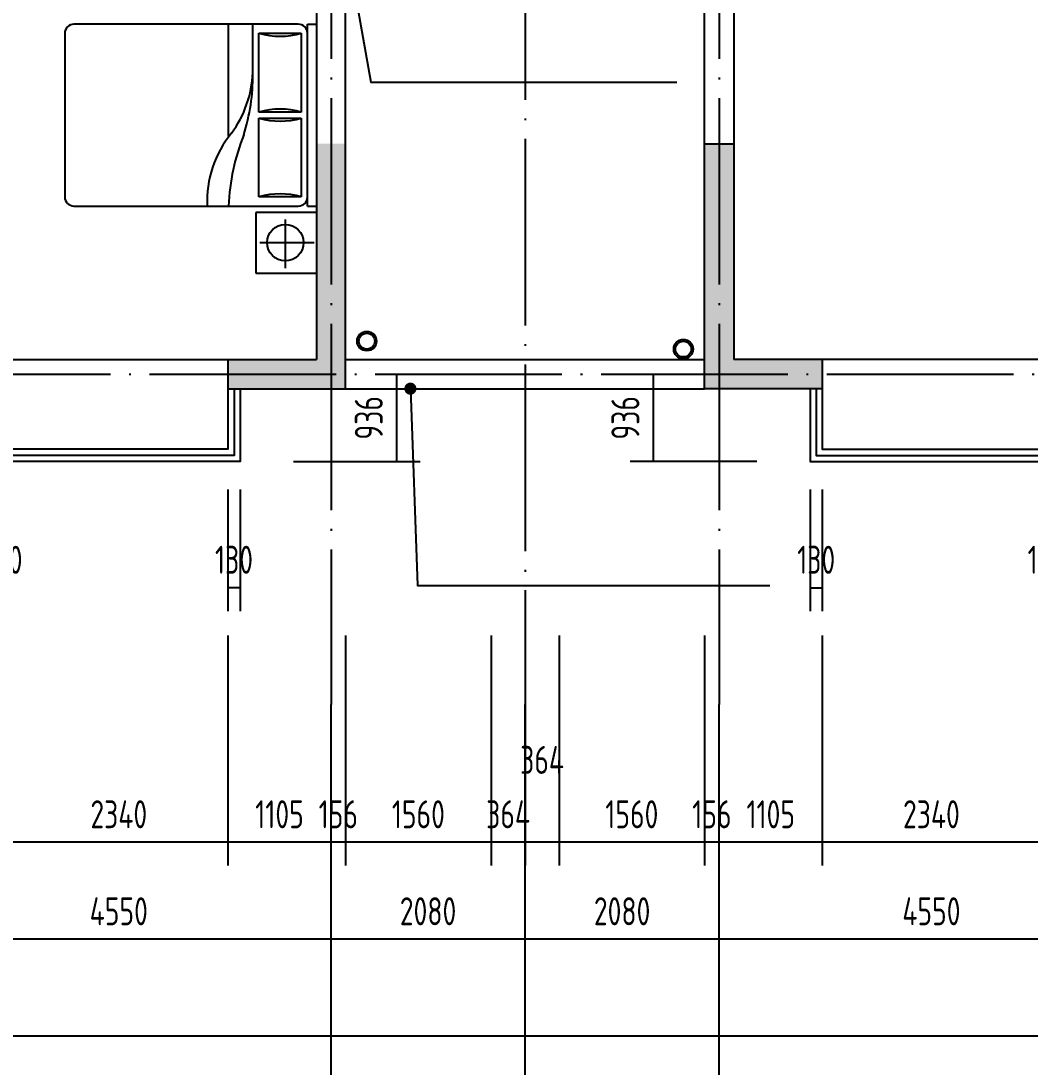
# Model space of a CAD drawing. Extents: x -726032 to 135930, y -151624 to 587044.
# Drawn here: x -597958 to -587142, y 542669 to 553887 of the extents above; entities that cross this region are included whole.
import ezdxf

# ---------------------------------------------------------------- set-up
doc = ezdxf.new("R2010")
doc.units = 0
doc.header["$LTSCALE"] = 1000
doc.header["$MEASUREMENT"] = 0
doc.linetypes.add('DOTE', pattern=[2.42, 2, -0.2, 0.02, -0.2])
doc.layers.get('DEFPOINTS').update_dxf_attribs({"color": 1, "linetype": 'CONTINUOUS'})
for name, color, linetype in [('AXIS', 245, 'CONTINUOUS'), ('COLUMN', 170, 'CONTINUOUS'), ('DOTE', 8, 'DOTE'), ('PUB_DIM', 245, 'CONTINUOUS'), ('WALL', 255, 'CONTINUOUS'), ('WINDOW', 155, 'CONTINUOUS'), ('家具', 252, 'CONTINUOUS'), ('引线', 213, 'CONTINUOUS'), ('看线', 86, 'CONTINUOUS'), ('雨水管', 20, 'CONTINUOUS')]:
    doc.layers.add(name, color=color, linetype=linetype)
doc.styles.add('DIM_FONT', font='isocp.shx', dxfattribs={"width": 0.8})
doc.dimstyles.new('AXIS', dxfattribs={"dimtxt": 300, "dimasz": 1, "dimexe": 250, "dimexo": 300, "dimgap": 150, "dimtad": 1, "dimdec": 0, "dimzin": 0, "dimdsep": 46, "dimtxsty": 'DIM_FONT', "dimcen": 0.09, "dimse1": 1, "dimse2": 1, "dimclrt": 142, "dimadec": 0, "dimazin": 0, "dimtfac": 1, "dimtdec": 0, "dimtix": 1, "dimtmove": 2, "dimatfit": 3, "dimfxl": 1, "dimtolj": 1, "dimtzin": 0, "dimarcsym": 0})
doc.dimstyles.new('DIMA', dxfattribs={"dimtxt": 300, "dimasz": 1, "dimexe": 250, "dimexo": 300, "dimgap": 150, "dimtad": 1, "dimdec": 0, "dimzin": 0, "dimdsep": 46, "dimtxsty": 'DIM_FONT', "dimcen": 0.09, "dimse1": 1, "dimclrt": 142, "dimadec": 0, "dimazin": 0, "dimtfac": 1, "dimtdec": 0, "dimtix": 1, "dimtmove": 2, "dimatfit": 3, "dimfxl": 1, "dimtolj": 1, "dimtzin": 0, "dimarcsym": 0})
doc.dimstyles.new('DIMB', dxfattribs={"dimtxt": 300, "dimasz": 1, "dimexe": 250, "dimexo": 300, "dimgap": 150, "dimtad": 1, "dimdec": 0, "dimzin": 0, "dimdsep": 46, "dimtxsty": 'DIM_FONT', "dimcen": 0.09, "dimse2": 1, "dimclrt": 142, "dimadec": 0, "dimazin": 0, "dimtfac": 1, "dimtdec": 0, "dimtix": 1, "dimtmove": 2, "dimatfit": 3, "dimfxl": 1, "dimtolj": 1, "dimtzin": 0, "dimarcsym": 0})
doc.dimstyles.new('DIMN', dxfattribs={"dimtxt": 300, "dimasz": 1, "dimexe": 250, "dimexo": 300, "dimgap": 150, "dimtad": 1, "dimdec": 0, "dimzin": 0, "dimdsep": 46, "dimtxsty": 'DIM_FONT', "dimcen": 0.09, "dimclrt": 142, "dimadec": 0, "dimazin": 0, "dimtfac": 1, "dimtdec": 0, "dimtix": 1, "dimtmove": 2, "dimatfit": 3, "dimfxl": 1, "dimtolj": 1, "dimtzin": 0, "dimarcsym": 0})

# ---------------------------------------------------------------- blocks, each defined once
blk = doc.blocks.new('*D507')
at = {"layer": 'AXIS', "color": 0, "lineweight": -2, "transparency": 16777216}
for p, q in [((-615330, 546257), (-615330, 542750)), ((-546651, 546257), (-546651, 542750)), ((-546652, 543000), (-615329, 543000))]:
    blk.add_line(p, q, dxfattribs=at)
at = {"layer": 'AXIS', "color": 0, "transparency": 16777216}
for points in [[(-615329, 543000), (-615329, 543000), (-615330, 543000)], [(-546652, 543000), (-546652, 543000), (-546651, 543000)]]:
    blk.add_solid(points, dxfattribs=at)
at = {"layer": 'DEFPOINTS', "color": 0, "transparency": 16777216}
for p in [(-615330, 546557), (-546651, 546557), (-615330, 543000)]:
    blk.add_point(p, dxfattribs=at)
at = {"layer": 'AXIS', "color": 142, "transparency": 16777216, "insert": (-580990, 543300), "char_height": 300, "attachment_point": 5, "style": 'DIM_FONT'}
blk.add_mtext('\\A1;68679', dxfattribs=at)
blk = doc.blocks.new('*D522')
at = {"layer": 'DEFPOINTS', "color": 0, "transparency": 16777216}
for p in [(-587029, 549163), (-586899, 549163), (-586899, 547809)]:
    blk.add_point(p, dxfattribs=at)
at = {"layer": 'PUB_DIM', "color": 0, "lineweight": -2, "transparency": 16777216}
for p, q in [((-587029, 548863), (-587029, 547559)), ((-586899, 548863), (-586899, 547559)), ((-587030, 547809), (-587031, 547809)), ((-587029, 547809), (-586899, 547809)), ((-586898, 547809), (-586897, 547809))]:
    blk.add_line(p, q, dxfattribs=at)
at = {"layer": 'PUB_DIM', "color": 0, "transparency": 16777216}
for points in [[(-587030, 547809), (-587030, 547809), (-587029, 547809)], [(-586898, 547809), (-586898, 547809), (-586899, 547809)]]:
    blk.add_solid(points, dxfattribs=at)
at = {"layer": 'PUB_DIM', "color": 142, "transparency": 16777216, "insert": (-586964, 548109), "char_height": 300, "attachment_point": 5, "style": 'DIM_FONT'}
blk.add_mtext('\\A1;130', dxfattribs=at)
blk = doc.blocks.new('*D523')
at = {"layer": 'DEFPOINTS', "color": 0, "transparency": 16777216}
for p in [(-589499, 549163), (-589369, 549163), (-589369, 547809)]:
    blk.add_point(p, dxfattribs=at)
at = {"layer": 'PUB_DIM', "color": 0, "lineweight": -2, "transparency": 16777216}
for p, q in [((-589499, 548863), (-589499, 547559)), ((-589369, 548863), (-589369, 547559)), ((-589500, 547809), (-589501, 547809)), ((-589499, 547809), (-589369, 547809)), ((-589368, 547809), (-589367, 547809))]:
    blk.add_line(p, q, dxfattribs=at)
at = {"layer": 'PUB_DIM', "color": 0, "transparency": 16777216}
for points in [[(-589500, 547809), (-589500, 547809), (-589499, 547809)], [(-589368, 547809), (-589368, 547809), (-589369, 547809)]]:
    blk.add_solid(points, dxfattribs=at)
at = {"layer": 'PUB_DIM', "color": 142, "transparency": 16777216, "insert": (-589434, 548109), "char_height": 300, "attachment_point": 5, "style": 'DIM_FONT'}
blk.add_mtext('\\A1;130', dxfattribs=at)
blk = doc.blocks.new('*D3565')
at = {"layer": 'DEFPOINTS', "color": 0, "transparency": 16777216}
for p in [(-591179, 550099), (-589771, 550099), (-589771, 549163)]:
    blk.add_point(p, dxfattribs=at)
at = {"layer": 'PUB_DIM', "color": 0, "lineweight": -2, "transparency": 16777216}
for p, q in [((-591179, 549164), (-591179, 550098)), ((-590071, 549163), (-591429, 549163))]:
    blk.add_line(p, q, dxfattribs=at)
at = {"layer": 'PUB_DIM', "color": 0, "transparency": 16777216}
for points in [[(-591179, 550098), (-591178, 550098), (-591179, 550099)], [(-591179, 549164), (-591178, 549164), (-591179, 549163)]]:
    blk.add_solid(points, dxfattribs=at)
at = {"layer": 'PUB_DIM', "color": 142, "transparency": 16777216, "insert": (-591479, 549631), "char_height": 300, "attachment_point": 5, "rotation": 90, "style": 'DIM_FONT'}
blk.add_mtext('\\A1;936', dxfattribs=at)
blk = doc.blocks.new('*D524')
at = {"layer": 'DEFPOINTS', "color": 0, "transparency": 16777216}
for p in [(-595739, 549163), (-595609, 549163), (-595739, 547809)]:
    blk.add_point(p, dxfattribs=at)
at = {"layer": 'PUB_DIM', "color": 0, "lineweight": -2, "transparency": 16777216}
for p, q in [((-595739, 548863), (-595739, 547559)), ((-595609, 548863), (-595609, 547559)), ((-595740, 547809), (-595741, 547809)), ((-595609, 547809), (-595739, 547809)), ((-595608, 547809), (-595607, 547809))]:
    blk.add_line(p, q, dxfattribs=at)
at = {"layer": 'PUB_DIM', "color": 0, "transparency": 16777216}
for points in [[(-595740, 547809), (-595740, 547809), (-595739, 547809)], [(-595608, 547809), (-595608, 547809), (-595609, 547809)]]:
    blk.add_solid(points, dxfattribs=at)
at = {"layer": 'PUB_DIM', "color": 142, "transparency": 16777216, "insert": (-595674, 548109), "char_height": 300, "attachment_point": 5, "style": 'DIM_FONT'}
blk.add_mtext('\\A1;130', dxfattribs=at)
blk = doc.blocks.new('*D525')
at = {"layer": 'DEFPOINTS', "color": 0, "transparency": 16777216}
for p in [(-598209, 549163), (-598079, 549163), (-598209, 547809)]:
    blk.add_point(p, dxfattribs=at)
at = {"layer": 'PUB_DIM', "color": 0, "lineweight": -2, "transparency": 16777216}
for p, q in [((-598209, 548863), (-598209, 547559)), ((-598079, 548863), (-598079, 547559)), ((-598210, 547809), (-598211, 547809)), ((-598079, 547809), (-598209, 547809)), ((-598078, 547809), (-598077, 547809))]:
    blk.add_line(p, q, dxfattribs=at)
at = {"layer": 'PUB_DIM', "color": 0, "transparency": 16777216}
for points in [[(-598210, 547809), (-598210, 547809), (-598209, 547809)], [(-598078, 547809), (-598078, 547809), (-598079, 547809)]]:
    blk.add_solid(points, dxfattribs=at)
at = {"layer": 'PUB_DIM', "color": 142, "transparency": 16777216, "insert": (-598144, 548109), "char_height": 300, "attachment_point": 5, "style": 'DIM_FONT'}
blk.add_mtext('\\A1;130', dxfattribs=at)
blk = doc.blocks.new('*D3566')
at = {"layer": 'DEFPOINTS', "color": 0, "transparency": 16777216}
for p in [(-595336, 550099), (-593929, 550099), (-595336, 549163)]:
    blk.add_point(p, dxfattribs=at)
at = {"layer": 'PUB_DIM', "color": 0, "lineweight": -2, "transparency": 16777216}
for p, q in [((-593929, 549164), (-593929, 550098)), ((-595036, 549163), (-593679, 549163))]:
    blk.add_line(p, q, dxfattribs=at)
at = {"layer": 'PUB_DIM', "color": 0, "transparency": 16777216}
for points in [[(-593929, 550098), (-593929, 550098), (-593929, 550099)], [(-593929, 549164), (-593929, 549164), (-593929, 549163)]]:
    blk.add_solid(points, dxfattribs=at)
at = {"layer": 'PUB_DIM', "color": 142, "transparency": 16777216, "insert": (-594229, 549631), "char_height": 300, "attachment_point": 5, "rotation": 90, "style": 'DIM_FONT'}
blk.add_mtext('\\A1;936', dxfattribs=at)
blk = doc.blocks.new('*D681')
at = {"layer": 'DEFPOINTS', "color": 0, "transparency": 16777216}
for p in [(-592190, 547597), (-590630, 547597), (-592190, 545080)]:
    blk.add_point(p, dxfattribs=at)
at = {"layer": 'PUB_DIM', "color": 0, "lineweight": -2, "transparency": 16777216}
for p, q in [((-592190, 547297), (-592190, 544830)), ((-590630, 547297), (-590630, 544830)), ((-590631, 545080), (-592189, 545080))]:
    blk.add_line(p, q, dxfattribs=at)
at = {"layer": 'PUB_DIM', "color": 0, "transparency": 16777216}
for points in [[(-592189, 545080), (-592189, 545080), (-592190, 545080)], [(-590631, 545080), (-590631, 545080), (-590630, 545080)]]:
    blk.add_solid(points, dxfattribs=at)
at = {"layer": 'PUB_DIM', "color": 142, "transparency": 16777216, "insert": (-591410, 545380), "char_height": 300, "attachment_point": 5, "style": 'DIM_FONT'}
blk.add_mtext('\\A1;1560', dxfattribs=at)
blk = doc.blocks.new('*D682')
at = {"layer": 'DEFPOINTS', "color": 0, "transparency": 16777216}
for p in [(-592554, 547597), (-592190, 547597), (-592554, 545080)]:
    blk.add_point(p, dxfattribs=at)
at = {"layer": 'PUB_DIM', "color": 0, "lineweight": -2, "transparency": 16777216}
for p, q in [((-592554, 547297), (-592554, 544830)), ((-592190, 547297), (-592190, 544830)), ((-592191, 545080), (-592553, 545080))]:
    blk.add_line(p, q, dxfattribs=at)
at = {"layer": 'PUB_DIM', "color": 0, "transparency": 16777216}
for points in [[(-592553, 545080), (-592553, 545080), (-592554, 545080)], [(-592191, 545080), (-592191, 545080), (-592190, 545080)]]:
    blk.add_solid(points, dxfattribs=at)
at = {"layer": 'PUB_DIM', "color": 142, "transparency": 16777216, "insert": (-592372, 545963), "char_height": 300, "attachment_point": 5, "style": 'DIM_FONT'}
blk.add_mtext('\\A1;364', dxfattribs=at)
blk = doc.blocks.new('*D3221')
at = {"layer": 'AXIS', "color": 0, "lineweight": -2, "transparency": 16777216}
blk.add_line((-590475, 544040), (-592553, 544040), dxfattribs=at)
at = {"layer": 'AXIS', "color": 0, "transparency": 16777216}
for points in [[(-592553, 544040), (-592553, 544040), (-592554, 544040)], [(-590475, 544040), (-590475, 544040), (-590474, 544040)]]:
    blk.add_solid(points, dxfattribs=at)
at = {"layer": 'DEFPOINTS', "color": 0, "transparency": 16777216}
for p in [(-592554, 546557), (-590474, 546557), (-592554, 544040)]:
    blk.add_point(p, dxfattribs=at)
at = {"layer": 'AXIS', "color": 142, "transparency": 16777216, "insert": (-591514, 544340), "char_height": 300, "attachment_point": 5, "style": 'DIM_FONT'}
blk.add_mtext('\\A1;2080', dxfattribs=at)
blk = doc.blocks.new('*D683')
at = {"layer": 'DEFPOINTS', "color": 0, "transparency": 16777216}
for p in [(-592918, 547597), (-592554, 547597), (-592918, 545080)]:
    blk.add_point(p, dxfattribs=at)
at = {"layer": 'PUB_DIM', "color": 0, "lineweight": -2, "transparency": 16777216}
for p, q in [((-592918, 547297), (-592918, 544830)), ((-592554, 547297), (-592554, 544830)), ((-592919, 545080), (-592920, 545080)), ((-592554, 545080), (-592918, 545080)), ((-592553, 545080), (-592552, 545080))]:
    blk.add_line(p, q, dxfattribs=at)
at = {"layer": 'PUB_DIM', "color": 0, "transparency": 16777216}
for points in [[(-592919, 545080), (-592919, 545080), (-592918, 545080)], [(-592553, 545080), (-592553, 545080), (-592554, 545080)]]:
    blk.add_solid(points, dxfattribs=at)
at = {"layer": 'PUB_DIM', "color": 142, "transparency": 16777216, "insert": (-592736, 545380), "char_height": 300, "attachment_point": 5, "style": 'DIM_FONT'}
blk.add_mtext('\\A1;364', dxfattribs=at)
blk = doc.blocks.new('*D3610')
at = {"layer": 'DEFPOINTS', "color": 0, "transparency": 16777216}
for p in [(-594634, 547597), (-594478, 547597), (-594634, 545080)]:
    blk.add_point(p, dxfattribs=at)
at = {"layer": 'PUB_DIM', "color": 0, "lineweight": -2, "transparency": 16777216}
for p, q in [((-594478, 547297), (-594478, 544830)), ((-594635, 545080), (-594636, 545080)), ((-594478, 545080), (-594634, 545080)), ((-594477, 545080), (-594476, 545080))]:
    blk.add_line(p, q, dxfattribs=at)
at = {"layer": 'PUB_DIM', "color": 0, "transparency": 16777216}
for points in [[(-594635, 545080), (-594635, 545080), (-594634, 545080)], [(-594477, 545080), (-594477, 545080), (-594478, 545080)]]:
    blk.add_solid(points, dxfattribs=at)
at = {"layer": 'PUB_DIM', "color": 142, "transparency": 16777216, "insert": (-594556, 545380), "char_height": 300, "attachment_point": 5, "style": 'DIM_FONT'}
blk.add_mtext('\\A1;156', dxfattribs=at)
blk = doc.blocks.new('*D1902')
at = {"layer": 'DEFPOINTS', "color": 0, "transparency": 16777216}
for p in [(-595739, 547597), (-594634, 547597), (-595739, 545080)]:
    blk.add_point(p, dxfattribs=at)
at = {"layer": 'PUB_DIM', "color": 0, "lineweight": -2, "transparency": 16777216}
for p, q in [((-595739, 547297), (-595739, 544830)), ((-594635, 545080), (-595738, 545080))]:
    blk.add_line(p, q, dxfattribs=at)
at = {"layer": 'PUB_DIM', "color": 0, "transparency": 16777216}
for points in [[(-595738, 545080), (-595738, 545080), (-595739, 545080)], [(-594635, 545080), (-594635, 545080), (-594634, 545080)]]:
    blk.add_solid(points, dxfattribs=at)
at = {"layer": 'PUB_DIM', "color": 142, "transparency": 16777216, "insert": (-595186, 545380), "char_height": 300, "attachment_point": 5, "style": 'DIM_FONT'}
blk.add_mtext('\\A1;1105', dxfattribs=at)
blk = doc.blocks.new('*D684')
at = {"layer": 'DEFPOINTS', "color": 0, "transparency": 16777216}
for p in [(-598079, 547597), (-595739, 547597), (-598079, 545080)]:
    blk.add_point(p, dxfattribs=at)
at = {"layer": 'PUB_DIM', "color": 0, "lineweight": -2, "transparency": 16777216}
for p, q in [((-598079, 547297), (-598079, 544830)), ((-595739, 547297), (-595739, 544830)), ((-595740, 545080), (-598078, 545080))]:
    blk.add_line(p, q, dxfattribs=at)
at = {"layer": 'PUB_DIM', "color": 0, "transparency": 16777216}
for points in [[(-598078, 545080), (-598078, 545080), (-598079, 545080)], [(-595740, 545080), (-595740, 545080), (-595739, 545080)]]:
    blk.add_solid(points, dxfattribs=at)
at = {"layer": 'PUB_DIM', "color": 142, "transparency": 16777216, "insert": (-596909, 545380), "char_height": 300, "attachment_point": 5, "style": 'DIM_FONT'}
blk.add_mtext('\\A1;2340', dxfattribs=at)
blk = doc.blocks.new('*D3222')
at = {"layer": 'AXIS', "color": 0, "lineweight": -2, "transparency": 16777216}
blk.add_line((-594635, 544040), (-599183, 544040), dxfattribs=at)
at = {"layer": 'AXIS', "color": 0, "transparency": 16777216}
for points in [[(-599183, 544040), (-599183, 544040), (-599184, 544040)], [(-594635, 544040), (-594635, 544040), (-594634, 544040)]]:
    blk.add_solid(points, dxfattribs=at)
at = {"layer": 'DEFPOINTS', "color": 0, "transparency": 16777216}
for p in [(-599184, 546557), (-594634, 546557), (-599184, 544040)]:
    blk.add_point(p, dxfattribs=at)
at = {"layer": 'AXIS', "color": 142, "transparency": 16777216, "insert": (-596909, 544340), "char_height": 300, "attachment_point": 5, "style": 'DIM_FONT'}
blk.add_mtext('\\A1;4550', dxfattribs=at)
blk = doc.blocks.new('*D3223')
at = {"layer": 'AXIS', "color": 0, "lineweight": -2, "transparency": 16777216}
blk.add_line((-592555, 544040), (-594633, 544040), dxfattribs=at)
at = {"layer": 'AXIS', "color": 0, "transparency": 16777216}
for points in [[(-594633, 544040), (-594633, 544040), (-594634, 544040)], [(-592555, 544040), (-592555, 544040), (-592554, 544040)]]:
    blk.add_solid(points, dxfattribs=at)
at = {"layer": 'DEFPOINTS', "color": 0, "transparency": 16777216}
for p in [(-594634, 546557), (-592554, 546557), (-594634, 544040)]:
    blk.add_point(p, dxfattribs=at)
at = {"layer": 'AXIS', "color": 142, "transparency": 16777216, "insert": (-593594, 544340), "char_height": 300, "attachment_point": 5, "style": 'DIM_FONT'}
blk.add_mtext('\\A1;2080', dxfattribs=at)
blk = doc.blocks.new('*D685')
at = {"layer": 'DEFPOINTS', "color": 0, "transparency": 16777216}
for p in [(-594478, 547597), (-592918, 547597), (-594478, 545080)]:
    blk.add_point(p, dxfattribs=at)
at = {"layer": 'PUB_DIM', "color": 0, "lineweight": -2, "transparency": 16777216}
for p, q in [((-594478, 547297), (-594478, 544830)), ((-592918, 547297), (-592918, 544830)), ((-592919, 545080), (-594477, 545080))]:
    blk.add_line(p, q, dxfattribs=at)
at = {"layer": 'PUB_DIM', "color": 0, "transparency": 16777216}
for points in [[(-594477, 545080), (-594477, 545080), (-594478, 545080)], [(-592919, 545080), (-592919, 545080), (-592918, 545080)]]:
    blk.add_solid(points, dxfattribs=at)
at = {"layer": 'PUB_DIM', "color": 142, "transparency": 16777216, "insert": (-593698, 545380), "char_height": 300, "attachment_point": 5, "style": 'DIM_FONT'}
blk.add_mtext('\\A1;1560', dxfattribs=at)
blk = doc.blocks.new('*D689')
at = {"layer": 'DEFPOINTS', "color": 0, "transparency": 16777216}
for p in [(-589369, 547597), (-587029, 547597), (-589369, 545080)]:
    blk.add_point(p, dxfattribs=at)
at = {"layer": 'PUB_DIM', "color": 0, "lineweight": -2, "transparency": 16777216}
for p, q in [((-589369, 547297), (-589369, 544830)), ((-587029, 547297), (-587029, 544830)), ((-587030, 545080), (-589368, 545080))]:
    blk.add_line(p, q, dxfattribs=at)
at = {"layer": 'PUB_DIM', "color": 0, "transparency": 16777216}
for points in [[(-589368, 545080), (-589368, 545080), (-589369, 545080)], [(-587030, 545080), (-587030, 545080), (-587029, 545080)]]:
    blk.add_solid(points, dxfattribs=at)
at = {"layer": 'PUB_DIM', "color": 142, "transparency": 16777216, "insert": (-588199, 545380), "char_height": 300, "attachment_point": 5, "style": 'DIM_FONT'}
blk.add_mtext('\\A1;2340', dxfattribs=at)
blk = doc.blocks.new('*D1909')
at = {"layer": 'DEFPOINTS', "color": 0, "transparency": 16777216}
for p in [(-590630, 547597), (-590474, 547597), (-590630, 545080)]:
    blk.add_point(p, dxfattribs=at)
at = {"layer": 'PUB_DIM', "color": 0, "lineweight": -2, "transparency": 16777216}
for p, q in [((-590630, 547297), (-590630, 544830)), ((-590631, 545080), (-590632, 545080)), ((-590474, 545080), (-590630, 545080)), ((-590473, 545080), (-590472, 545080))]:
    blk.add_line(p, q, dxfattribs=at)
at = {"layer": 'PUB_DIM', "color": 0, "transparency": 16777216}
for points in [[(-590631, 545080), (-590631, 545080), (-590630, 545080)], [(-590473, 545080), (-590473, 545080), (-590474, 545080)]]:
    blk.add_solid(points, dxfattribs=at)
at = {"layer": 'PUB_DIM', "color": 142, "transparency": 16777216, "insert": (-590552, 545380), "char_height": 300, "attachment_point": 5, "style": 'DIM_FONT'}
blk.add_mtext('\\A1;156', dxfattribs=at)
blk = doc.blocks.new('*D3617')
at = {"layer": 'DEFPOINTS', "color": 0, "transparency": 16777216}
for p in [(-590474, 547597), (-589369, 547597), (-590474, 545080)]:
    blk.add_point(p, dxfattribs=at)
at = {"layer": 'PUB_DIM', "color": 0, "lineweight": -2, "transparency": 16777216}
for p, q in [((-589369, 547297), (-589369, 544830)), ((-589370, 545080), (-590473, 545080))]:
    blk.add_line(p, q, dxfattribs=at)
at = {"layer": 'PUB_DIM', "color": 0, "transparency": 16777216}
for points in [[(-590473, 545080), (-590473, 545080), (-590474, 545080)], [(-589370, 545080), (-589370, 545080), (-589369, 545080)]]:
    blk.add_solid(points, dxfattribs=at)
at = {"layer": 'PUB_DIM', "color": 142, "transparency": 16777216, "insert": (-589921, 545380), "char_height": 300, "attachment_point": 5, "style": 'DIM_FONT'}
blk.add_mtext('\\A1;1105', dxfattribs=at)
blk = doc.blocks.new('*D3226')
at = {"layer": 'AXIS', "color": 0, "lineweight": -2, "transparency": 16777216}
blk.add_line((-585925, 544040), (-590473, 544040), dxfattribs=at)
at = {"layer": 'AXIS', "color": 0, "transparency": 16777216}
for points in [[(-590473, 544040), (-590473, 544040), (-590474, 544040)], [(-585925, 544040), (-585925, 544040), (-585924, 544040)]]:
    blk.add_solid(points, dxfattribs=at)
at = {"layer": 'DEFPOINTS', "color": 0, "transparency": 16777216}
for p in [(-590474, 546557), (-585924, 546557), (-590474, 544040)]:
    blk.add_point(p, dxfattribs=at)
at = {"layer": 'AXIS', "color": 142, "transparency": 16777216, "insert": (-588199, 544340), "char_height": 300, "attachment_point": 5, "style": 'DIM_FONT'}
blk.add_mtext('\\A1;4550', dxfattribs=at)

msp = doc.modelspace()

# ---------------------------------------------------------------- linework, layer by layer
at = {"layer": 'AXIS'}
for p, q in [((-594633.9, 542480), (-594633.9, 546557.4)), ((-592553.9, 542480), (-592553.9, 546557.4)), ((-590473.9, 542480), (-590473.9, 546557.4))]:
    msp.add_line(p, q, dxfattribs=at)
at = {"layer": 'COLUMN'}
for points in [[(-594789.9, 552569.5), (-594789.9, 550255.5), (-594477.9, 552569.5), (-594477.9, 549943.5)], [(-590629.9, 552569.5), (-590629.9, 549943.5), (-590317.9, 552569.5), (-590317.9, 550255.5)], [(-595738.9, 550255.5), (-595738.9, 549943.5), (-594789.9, 550255.5), (-594477.9, 549943.5)], [(-590629.9, 549943.5), (-590317.9, 550255.5), (-589368.9, 549943.5), (-589368.9, 550255.5)]]:
    msp.add_solid(points, dxfattribs=at)
at = {"layer": 'DOTE'}
for p, q in [((-592553.9, 574401.4), (-592553.9, 546557.4)), ((-594633.9, 557899.5), (-594633.9, 546557.4)), ((-590473.9, 557899.5), (-590473.9, 546557.4)), ((-615939.2, 550099.5), (-546307.4, 550099.5))]:
    msp.add_line(p, q, dxfattribs=at)
at = {"layer": 'WALL'}
for p, q in [((-594477.9, 549943.5), (-594477.9, 556729.5)), ((-590629.9, 549943.5), (-590629.9, 556729.5)), ((-594789.9, 555351.5), (-594789.9, 550255.5)), ((-590317.9, 555351.5), (-590317.9, 550255.5)), ((-590629.9, 552569.5), (-590317.9, 552569.5)), ((-595738.9, 550255.5), (-595738.9, 549943.5)), ((-595738.9, 550255.5), (-594789.9, 550255.5)), ((-589368.9, 550255.5), (-590317.9, 550255.5)), ((-589368.9, 550255.5), (-589368.9, 549943.5)), ((-595738.9, 549943.5), (-594477.9, 549943.5)), ((-589368.9, 549943.5), (-590629.9, 549943.5))]:
    msp.add_line(p, q, dxfattribs=at)
at = {"layer": 'WINDOW'}
for p, q in [((-598078.9, 550255.5), (-595738.9, 550255.5)), ((-587028.9, 550255.5), (-589368.9, 550255.5))]:
    msp.add_line(p, q, dxfattribs=at)
for points in [[(-595608.9, 549943.5), (-595608.9, 549163.5), (-598208.9, 549163.5), (-598208.9, 549943.5)], [(-595673.9, 549943.5), (-595673.9, 549228.5), (-598143.9, 549228.5), (-598143.9, 549943.5)], [(-595738.9, 549943.5), (-595738.9, 549293.5), (-598078.9, 549293.5), (-598078.9, 549943.5)], [(-589498.9, 549943.5), (-589498.9, 549163.5), (-586898.9, 549163.5), (-586898.9, 549943.5)], [(-589433.9, 549943.5), (-589433.9, 549228.5), (-586963.9, 549228.5), (-586963.9, 549943.5)], [(-589368.9, 549943.5), (-589368.9, 549293.5), (-587028.9, 549293.5), (-587028.9, 549943.5)]]:
    msp.add_lwpolyline(points, dxfattribs=at)
at = {"layer": '家具'}
for p, q in [((-594984.9, 553852), (-597389.9, 553852)), ((-595732.4, 552649.5), (-595732.4, 553852)), ((-595472.4, 553315.8), (-595472.4, 553852)), ((-594887.4, 553852), (-594789.9, 553852)), ((-594887.4, 551902), (-594887.4, 553852)), ((-594789.9, 553852), (-594789.9, 551902)), ((-597487.4, 553754.5), (-597487.4, 551999.5)), ((-595407.4, 553754.5), (-594952.4, 553754.5)), ((-595407.4, 552909.5), (-595407.4, 553754.5)), ((-594952.4, 553754.5), (-594952.4, 552909.5)), ((-594952.4, 552909.5), (-595407.4, 552909.5)), ((-595407.4, 552844.5), (-594952.4, 552844.5)), ((-595407.4, 551999.5), (-595407.4, 552844.5)), ((-594952.4, 552844.5), (-594952.4, 551999.5)), ((-597389.9, 551902), (-594984.9, 551902)), ((-594952.4, 551999.5), (-595407.4, 551999.5)), ((-594887.4, 551902), (-594789.9, 551902)), ((-594789.9, 551833.8), (-595439.9, 551833.8)), ((-595439.9, 551833.8), (-595439.9, 551183.8)), ((-594789.9, 551833.8), (-594789.9, 551183.8)), ((-595124.1, 551756.4), (-595124.1, 551236.4)), ((-595397.1, 551509.4), (-594813.6, 551509.4)), ((-595439.9, 551183.8), (-594789.9, 551183.8))]:
    msp.add_line(p, q, dxfattribs=at)
msp.add_circle((-595124.1, 551509.4), 195, dxfattribs=at)
for centre, radius, start, end in [((-597389.9, 553754.5), 97.5, 90, 180), ((-594984.9, 553754.5), 97.5, 0, 90), ((-595179.9, 554534.5), 812.5, 253.7398, 286.2602), ((-596666, 553385), 1194.8, 323.95969, 357.46022), ((-597511.7, 553289.4), 2039.5, 342.19663, 0.74184), ((-595179.9, 552129.5), 812.5, 73.7398, 106.2602), ((-595179.9, 553624.5), 812.5, 253.7398, 286.2602), ((-594814.2, 551950.8), 1148.5, 140.45392, 182.43274), ((-593343.3, 551792.9), 2391.6, 158.59306, 177.38399), ((-595179.9, 551219.5), 812.5, 73.7398, 106.2602), ((-597389.9, 551999.5), 97.5, 180, 270), ((-594984.9, 551999.5), 97.5, 270, 0)]:
    msp.add_arc(centre, radius, start, end, dxfattribs=at)
at = {"layer": '引线'}
for points in [[(-594789.9, 556511.6), (-594207.9, 553231.6), (-590926.5, 553231.6)], [(-593783.5, 549943.5), (-593708.4, 547833.9), (-589930.1, 547833.9)]]:
    msp.add_lwpolyline(points, dxfattribs=at)
at = {"layer": '引线', "const_width": 64.7}
msp.add_lwpolyline([(-593816.2, 549943.5, 1), (-593750.8, 549943.5, 1)], format="xyb", close=True, dxfattribs=at)
at = {"layer": '看线'}
for p, q in [((-594477.9, 550255.5), (-590629.9, 550255.5)), ((-594477.9, 549943.5), (-590629.9, 549943.5))]:
    msp.add_line(p, q, dxfattribs=at)
at = {"layer": '雨水管'}
for centre, radius in [((-594250.3, 550453), 104), ((-594250.3, 550453), 84.5), ((-590857.5, 550367.8), 104), ((-590857.5, 550367.8), 84.5)]:
    msp.add_circle(centre, radius, dxfattribs=at)

# ---------------------------------------------------------------- dimensions: what is measured, and where the dimension line sits
at = {"layer": 'AXIS'}
dim = msp.add_aligned_dim(p1=(-546650.9, 546557.4), p2=(-615329.9, 546557.4), distance=3557.4, dimstyle='DIMN', dxfattribs=at)
dim.commit()
dim.dimension.update_dxf_attribs({"geometry": '*D507', "text_midpoint": (-580990.4, 543300)})
for base, p1, p2, picture, middle in [((-599183.9, 544040), (-594633.9, 546557.4), (-599183.9, 546557.4), '*D3222', (-596908.9, 544340)), ((-594633.9, 544040), (-592553.9, 546557.4), (-594633.9, 546557.4), '*D3223', (-593593.9, 544340)), ((-592553.9, 544040), (-590473.9, 546557.4), (-592553.9, 546557.4), '*D3221', (-591513.9, 544340)), ((-590473.9, 544040), (-585923.9, 546557.4), (-590473.9, 546557.4), '*D3226', (-588198.9, 544340))]:
    dim = msp.add_linear_dim(base=base, p1=p1, p2=p2, dimstyle='AXIS', dxfattribs=at)
    dim.commit()
    dim.dimension.update_dxf_attribs({"geometry": picture, "text_midpoint": middle})
at = {"layer": 'PUB_DIM'}
for base, p1, p2, angle, picture, middle in [((-593929.2, 550099.5), (-595336.5, 549163.5), (-595336.5, 550099.5), 270, '*D3566', (-594229.2, 549631.5)), ((-591178.6, 550099.5), (-589771.3, 549163.5), (-589771.3, 550099.5), 90, '*D3565', (-591478.6, 549631.5))]:
    dim = msp.add_linear_dim(base=base, p1=p1, p2=p2, angle=angle, dimstyle='DIMB', dxfattribs=at)
    dim.commit()
    dim.dimension.update_dxf_attribs({"geometry": picture, "text_midpoint": middle})
for base, p1, p2, dimstyle, picture, middle in [((-598208.9, 547809), (-598078.9, 549163.5), (-598208.9, 549163.5), 'DIMN', '*D525', (-598143.9, 548109)), ((-595738.9, 547809), (-595608.9, 549163.5), (-595738.9, 549163.5), 'DIMN', '*D524', (-595673.9, 548109)), ((-589368.9, 547809), (-589498.9, 549163.5), (-589368.9, 549163.5), 'DIMN', '*D523', (-589433.9, 548109)), ((-586898.9, 547809), (-587028.9, 549163.5), (-586898.9, 549163.5), 'DIMN', '*D522', (-586963.9, 548109)), ((-598078.9, 545080), (-595738.9, 547597.4), (-598078.9, 547597.4), 'DIMN', '*D684', (-596908.9, 545380)), ((-595738.9, 545080), (-594633.9, 547597.4), (-595738.9, 547597.4), 'DIMA', '*D1902', (-595186.4, 545380)), ((-594633.9, 545080), (-594477.9, 547597.4), (-594633.9, 547597.4), 'DIMB', '*D3610', (-594555.9, 545380)), ((-594477.9, 545080), (-592917.9, 547597.4), (-594477.9, 547597.4), 'DIMN', '*D685', (-593697.9, 545380)), ((-592917.9, 545080), (-592553.9, 547597.4), (-592917.9, 547597.4), 'DIMN', '*D683', (-592735.9, 545380)), ((-592189.9, 545080), (-590629.9, 547597.4), (-592189.9, 547597.4), 'DIMN', '*D681', (-591409.9, 545380)), ((-590629.9, 545080), (-590473.9, 547597.4), (-590629.9, 547597.4), 'DIMA', '*D1909', (-590551.9, 545380)), ((-590473.9, 545080), (-589368.9, 547597.4), (-590473.9, 547597.4), 'DIMB', '*D3617', (-589921.4, 545380)), ((-589368.9, 545080), (-587028.9, 547597.4), (-589368.9, 547597.4), 'DIMN', '*D689', (-588198.9, 545380))]:
    dim = msp.add_linear_dim(base=base, p1=p1, p2=p2, dimstyle=dimstyle, dxfattribs=at)
    dim.commit()
    dim.dimension.update_dxf_attribs({"geometry": picture, "text_midpoint": middle})
dim = msp.add_linear_dim(base=(-592553.9, 545080), p1=(-592189.9, 547597.4), p2=(-592553.9, 547597.4), dimstyle='DIMN', dxfattribs=at)
dim.commit()
dim.dimension.update_dxf_attribs({"geometry": '*D682', "text_midpoint": (-592371.9, 545963.4), "dimtype": 160})

doc.saveas('drawing.dxf')
